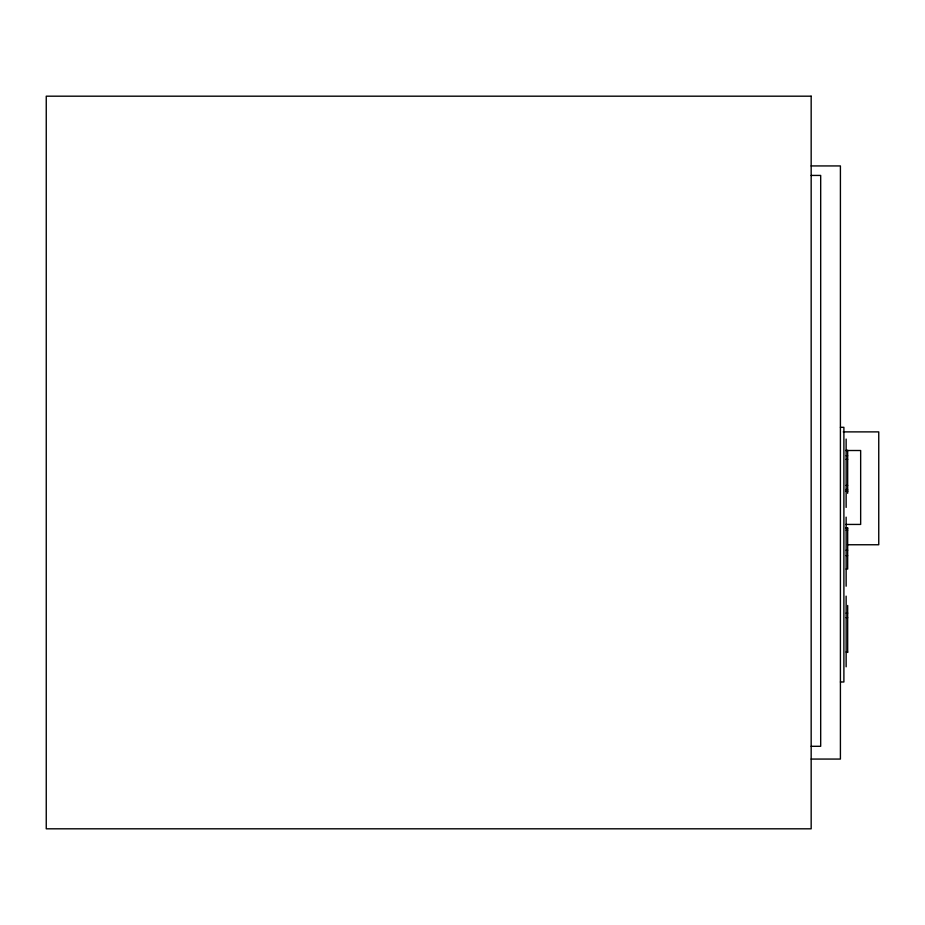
<?xml version="1.0" encoding="UTF-8"?>
<svg xmlns="http://www.w3.org/2000/svg" width="925" height="925" viewBox="0 0 925 925"><rect width="100%" height="100%" fill="white"/><g stroke="black" fill="none" stroke-linecap="round" stroke-linejoin="round"><path stroke-width="1.39" d="M811.167 165.933L840.409 165.933L840.409 759.067L811.167 759.067M811.167 175.426L820.683 175.426L820.683 746.302L811.167 746.302M840.409 427.315L843.889 427.315L843.889 681.979L840.409 681.979M843.253 431.882L878.75 431.882L878.75 544.756L847.508 544.756M846.132 450.336L847.67 450.336L847.67 493.291M845.808 450.51L860.655 450.51L860.655 524.429L845.808 524.429M846.132 455.771L847.67 455.771M846.132 459.32L847.67 459.32M846.132 485.382L847.67 485.382M846.132 489.36L847.67 489.36M846.132 490.886L847.67 490.886M846.132 491.314L847.67 491.314M846.132 527.736L847.67 527.736L847.67 569.048L846.132 569.048M846.132 528.302L847.67 528.302M846.132 530.175L847.67 530.175M846.132 550.202L847.67 550.202M846.132 555.682L847.67 555.682M846.132 613.125L847.67 613.125M846.132 617.692L847.67 617.692M846.132 651.998L847.67 651.998M847.67 605.482L847.67 652.472M846.132 439.074L846.132 507.397M846.132 517.156L846.132 586.196M846.132 596.139L846.132 666.798M811.167 96.188L46.25 96.188L46.25 828.812L811.167 828.812L811.167 96.188"/></g></svg>
